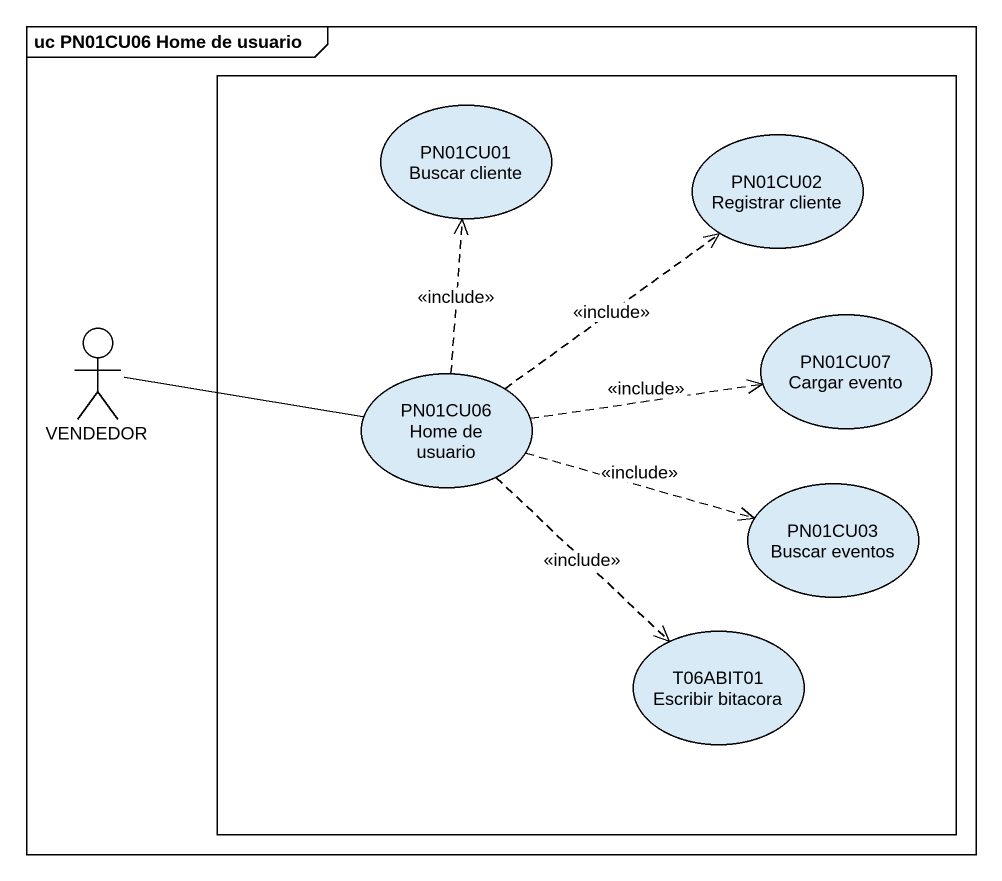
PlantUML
@startuml
mainframe uc PN01CU06 Home de usuario
rectangle " " as rectangle1 {
  usecase "PN01CU01 Buscar cliente" as PN01CU01_Buscar_cliente
  usecase "PN01CU02 Registrar cliente" as PN01CU02_Registrar_cliente
  usecase "PN01CU07 Cargar evento" as PN01CU07_Cargar_evento
  usecase "PN01CU06 Home de usuario" as PN01CU06_Home_de_usuario
  usecase "PN01CU03 Buscar eventos" as PN01CU03_Buscar_eventos
  usecase "T06ABIT01 Escribir bitacora" as T06ABIT01_Escribir_bitacora
}
actor VENDEDOR
VENDEDOR -right- PN01CU06_Home_de_usuario
PN01CU06_Home_de_usuario .up.> PN01CU01_Buscar_cliente : <<include>>
PN01CU06_Home_de_usuario .up.> PN01CU02_Registrar_cliente : <<include>>
PN01CU06_Home_de_usuario .right.> PN01CU07_Cargar_evento : <<include>>
PN01CU06_Home_de_usuario .right.> PN01CU03_Buscar_eventos : <<include>>
PN01CU06_Home_de_usuario ..> T06ABIT01_Escribir_bitacora : <<include>>
@enduml
